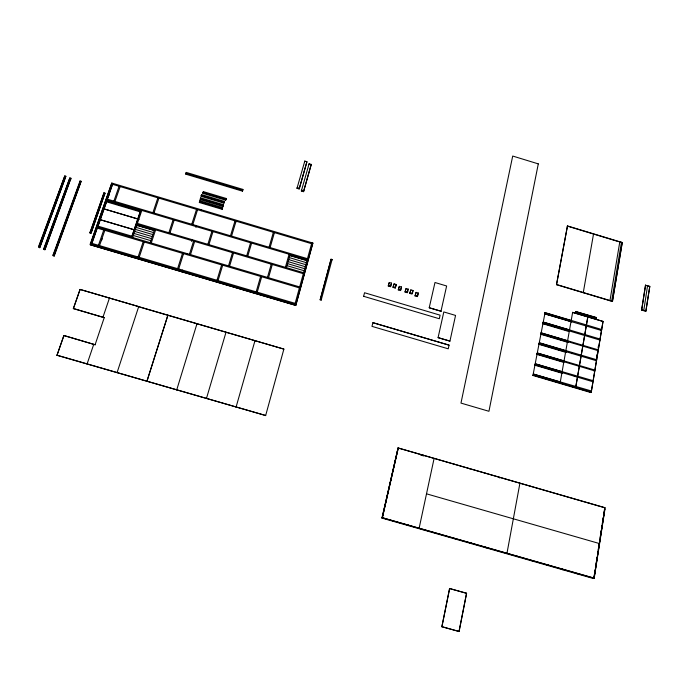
<?xml version="1.0" encoding="UTF-8"?>
<svg xmlns="http://www.w3.org/2000/svg" width="684" height="684" viewBox="0 0 684 684"><rect width="100%" height="100%" fill="white"/><g stroke="black" fill="none" stroke-linecap="round" stroke-linejoin="round"><path stroke-width="1.03" d="M87.065 364.025L93.742 344.351M89.937 232.945L103.891 192.803L104.968 193.119L91.023 233.261L89.937 232.945L103.523 194.615M90.297 243.957L90.288 244.787L295.719 305.406L296.018 304.679L312.896 243.077L111.783 183.055L90.297 243.957L296.018 304.679M91.023 233.261L104.968 193.119M63.869 335.511L95.102 344.745L63.869 335.511L56.986 355.321L265.683 415.513L56.977 355.158M97.778 226.874L97.795 226.079L131.901 236.185M103.891 192.803L103.865 193.632L104.934 193.948M102.933 317.265L109.406 298.215M73.359 308.458L104.276 317.658L73.359 308.638L80.028 289.426L283.877 349.105L265.623 415.658M111.783 183.055L90.288 244.787L295.736 305.363M112.484 185.142L112.518 184.304L311.588 243.701M117.05 372.694L138.707 306.612L80.028 289.426M136.689 226.139L136.749 225.387L154.199 230.559M154.422 230.354L154.516 229.567L150.172 242.692M146.889 381.321L167.837 315.315M146.949 381.339L167.922 315.162M646.012 310.254L649.8 286.339L645.448 285.254L641.643 310.023L645.858 311.288L649.8 286.339M641.643 310.023L645.628 285.083M594.439 574.124L593.789 578.331L592.831 577.903M594.772 572.029L595.097 569.926M595.422 567.831L595.747 565.728M596.072 563.633L596.405 561.53M596.73 559.426L597.055 557.332M597.542 554.177L597.876 552.082M598.201 549.979L598.526 547.884M598.851 545.781L599.175 543.686M599.509 541.583L599.834 539.479M600.159 537.385L601.304 530.032M601.629 527.937L601.954 525.834M602.279 523.73L602.613 521.635M602.937 519.532L603.262 517.437M603.587 515.334L604.571 509.033M593.994 578.228L604.776 508.887L594.037 578.211L382.279 517.728L381.928 518.087L593.396 578.519L594.216 578.125L605.16 507.733L398.233 447.986M242.923 189.417L242.435 191.152L185.834 174.181L185.971 173.334L186.27 172.419L242.923 189.417L242.717 190.237M186.27 172.419L185.834 174.181M612.428 301.473L622.243 242.521L567.472 225.917L556.502 284.698L612.428 301.473L622.243 242.521M572.568 312.408L603.023 321.403L591.284 392L590.685 392.513L532.939 375.473L545.08 312.605L601.638 329.483L601.475 330.492L544.729 313.794L544.917 312.793L570.157 320.326M590.685 392.513L591.164 391.539M594.302 370.745L594.199 371.395L594.755 370.899L537.367 353.902L536.872 354.415L563.488 362.298M596.73 356.176L597.064 354.15M597.406 352.123L597.739 350.088M598.081 348.062L598.414 346.027M601.082 330.013L600.979 330.646L601.347 330.295M603.023 321.403L591.241 392.035L533.434 374.977L532.939 375.473M595.79 318.607L596.149 317.427L575.962 311.63L575.783 312.631L595.79 318.607L596.149 317.427M575.783 312.631L576.142 311.442M572.645 312.323L560.145 382.809M191.477 241.315L191.922 239.588M556.502 284.698L567.472 225.917M199.36 202.507L199.805 200.771L222.659 207.594L222.48 208.398L222.189 209.33L199.36 202.507L199.805 200.771M223.506 204.687L223.035 206.423L200.224 199.608L200.378 198.796L200.677 197.864L223.506 204.687L223.326 205.491M200.677 197.864L200.224 199.608M224.395 201.412L223.924 203.148L201.147 196.334L201.293 195.513L201.592 194.589L224.395 201.412L224.207 202.216M201.592 194.589L201.147 196.334M533.46 374.097L533.264 375.14L591.053 392.197L591.421 390.983L533.46 374.097L559.811 381.869M535.298 364.23L534.974 364.563L592.951 381.74L593.131 380.697L535.375 363.837L535.179 364.88L562.282 372.891M594.738 370.035L537.393 353.038L537.196 354.073L563.838 361.964M598.098 349.815L541.155 332.886L540.967 333.903L568.43 342.068M543.13 322.318L542.942 323.327L569.473 330.996L569.652 329.979L543.301 322.13L600.056 339.042L599.885 340.051L543.113 323.147L542.617 323.686L568.943 331.526M533.434 374.977L533.631 373.926M535.546 363.666L534.854 365.213L562.111 373.267M537.367 353.902L537.564 352.867M539.257 343.778L539.454 342.752L596.619 359.716L596.448 360.75L539.257 343.778L538.761 344.3L566.301 352.474M568.088 342.419L540.642 334.254L541.326 332.706M543.113 323.147L543.301 322.13M544.891 313.614L545.08 312.605M195.906 227.344L196.359 225.609M202.917 193.367L203.362 191.623L226.139 198.445L225.951 199.249L225.669 200.181L202.917 193.367L203.362 191.623M201.224 210.595L201.378 209.791L201.079 210.732M458.981 631.563L466.582 593.225L459.118 631.494L441.873 626.758L449.55 588.522L466.582 593.225M441.873 626.758L449.679 588.437M199.908 277.088L200.361 275.378M176.703 389.948L196.949 323.84M449.063 345.146L448.242 348.823L371.976 326.362L372.917 322.651L449.063 345.146L372.891 322.694M449.927 341.162L455.553 315.427L443.805 311.938L438.076 337.657L449.961 341.119L438.102 337.622M440.975 311.263L446.635 285.989L434.981 282.509L429.219 307.766L441.009 311.22L429.219 307.766M222.189 209.33L222.659 207.594M223.035 206.423L223.215 205.619L200.378 198.796M223.924 203.148L224.104 202.344L201.293 195.513M225.669 200.181L226.139 198.445M381.928 518.087L398.148 447.96L382.279 517.728M398.336 447.858L382.399 517.728L594.216 578.125M415.034 295.924L416.12 292.384L418.3 293.034L417.633 295.916L417.223 296.574L415.034 295.924L416.12 292.384M417.223 296.574L418.3 293.034M409.784 293.41L410.862 289.871L413.05 290.529L412.375 293.402L411.973 294.06L409.784 293.41L410.862 289.871M412.196 293.103L413.05 290.529M405.031 292.034L406.108 288.494L408.297 289.152L407.613 292.025L407.211 292.684L405.031 292.034L406.108 288.494M407.211 292.684L407.664 290.768M400.465 290.555L401.542 287.015L399.353 286.365L398.276 289.905L400.465 290.555L400.927 288.639M395.215 288.049L396.293 284.51L394.104 283.851L393.719 284.518L393.026 287.391L395.215 288.049L396.293 284.51M398.276 289.905L399.353 286.365M390.453 286.664L391.53 283.125L389.341 282.475L388.957 283.142L388.264 286.015L390.453 286.664L391.53 283.125M393.026 287.391L394.104 283.851M388.264 286.015L389.341 282.475M216.888 282.099L217.358 280.397M242.435 191.152L242.64 190.34L185.971 173.334M363.623 296.352L364.538 292.743L440.103 315.17L439.308 318.744L363.649 296.309M235.877 221.958L236.074 221.171L231.543 236.117M321.189 300.096L332.091 259.518L331.047 259.202L320.129 299.78L321.189 300.096L321.506 299.404L320.437 299.088L320.129 299.78M320.437 299.088L331.047 259.202M295.719 305.406L312.597 243.829M285.048 300.379L284.51 302.054M233.834 287.1L234.321 285.399M285.373 267.367L289.067 254.26M286.434 267.683L290.119 254.568L289.845 255.312M301.345 191.016L309.117 163.75L311.254 164.399L303.773 190.896L303.508 191.674L301.345 191.016L301.61 190.246L303.773 190.896M303.508 191.674L311.254 164.399M296.993 188.322L304.799 161.082L306.936 161.732L299.412 188.203L299.156 188.972L296.993 188.322L297.249 187.544L299.412 188.203M268.171 295.394L267.649 297.078M299.156 188.972L306.936 161.732M267.444 277.439L271.24 264.204M268.513 277.755L272.3 264.52M206.431 398.541L225.985 332.339M256.158 291.88L260.621 276.43M269.051 247.283L273.378 232.303M257.227 292.196L261.69 276.746M270.103 247.591L274.429 232.62M251.259 290.401L250.754 292.094M246.685 255.884L250.558 242.803M247.745 256.201L251.618 243.119M228.507 265.905L232.483 252.704M229.576 266.221L233.543 253.02M218.034 280.628L222.71 265.212M216.956 280.312L221.642 264.896M230.482 235.8L235.022 220.855M208.919 244.675L212.972 231.619M207.85 244.359L211.912 231.303M190.485 254.653L194.641 241.469M182.26 270.035L181.824 271.745L182.132 270.77M187.134 254.679L187.442 253.713M189.408 254.337L193.572 241.153M177.601 268.692L182.5 253.311M191.768 224.284L196.522 209.372M178.678 269.009L183.577 253.627M192.828 224.6L197.573 209.689M168.862 232.782L173.103 219.752M169.931 233.099L174.172 220.068M151.241 243.034L155.593 229.884M138.091 257.03L143.213 241.674M152.908 212.715L157.867 197.838M139.177 257.355L144.29 241.999M153.968 213.032L158.927 198.155M304.525 161.877L304.799 161.082M136.646 226.242L137.33 224.249M95.102 344.745L104.284 317.487M131.576 237.143L140.733 210.125M132.525 234.928L140.323 211.929M132.653 237.502L141.802 210.441M308.843 164.545L309.117 163.75M99.513 245.642L104.857 230.32M114.963 201.429L120.136 186.578M101.497 240.657L102.164 238.75M56.986 355.321L63.877 335.682M73.359 308.638L80.037 289.614M98.428 245.325L103.771 230.004M113.895 201.105L119.076 186.262M112.843 183.372L91.374 245.06L91.716 244.085M112.518 184.347L107.302 199.147L307.484 258.68M97.701 227.105L106.832 201.173M108.311 196.975L109.013 195M254.935 340.82L236.074 407.117M289.571 256.295L289.828 255.585L306.928 260.672M53.078 254.952L80.054 180.978L81.131 181.303L54.224 256.047L53.121 255.722L53.078 254.952L54.181 255.277L54.224 256.047M53.121 255.722L79.695 182.825M54.181 255.277L81.131 181.303M44.913 249.754L70.914 178.25L69.836 177.934L43.759 248.651L43.819 249.429L44.913 249.754L70.914 178.25M39.74 247.702L65.861 176.25L64.792 175.925L38.578 246.599L38.646 247.377L39.74 247.702L65.861 176.25M43.819 249.429L69.836 177.934M39.014 246.385L64.792 175.925M311.553 243.513L311.844 242.76L294.676 305.047M312.579 243.872L312.896 243.077M283.877 349.105L139.698 307.082M332.091 259.518L331.766 260.253L330.723 259.937M401.149 287.682L401.542 287.015M407.895 289.811L408.297 289.152M593.515 234.048L583.255 292.726M423.276 455.279L424.431 455.612M540.762 333.621L546.174 334.784M539.454 342.752L539.086 343.958L565.659 351.841M434.109 458.374L419.13 528.228M536.991 353.765L541.42 354.645M383.459 518.062L382.159 517.848L397.994 448.14L398.712 448.345M609.948 300.729L619.815 241.777L621.465 242.281L611.633 301.242M392.488 520.644L393.539 521.105M454.74 464.385L453.595 464.59M571.978 352.636L571.798 353.662M426.508 493.822L599.423 543.549M647.534 285.878L643.747 310.656M468.72 468.429L469.865 468.762M408.04 525.09L409.092 525.543M597.559 351.183L598.124 350.67L541.138 333.724M574.509 375.413L574.329 376.457M484.503 473.533L484.965 473.131M423.576 529.527L424.61 529.98M499.559 477.894L500.038 477.5M439.077 533.956L440.111 534.409M519.917 483.212L506.964 553.33M454.561 538.385L455.587 538.83M455.296 539.052L455.732 538.718M529.613 486.589L530.117 486.204M470.019 542.805L471.037 543.25M470.737 543.464L471.19 543.139M545.131 490.548L544.242 490.471M485.452 547.217L486.461 547.653M486.153 547.867L486.623 547.551M500.868 551.62L501.868 552.056M501.543 552.27L502.03 551.954M588.89 503.219L590.018 503.544M516.249 556.015L517.249 556.451M516.907 556.656L517.42 556.349M531.613 560.401L532.605 560.837M532.255 561.042L532.776 560.735M546.961 564.787L547.935 565.223M547.576 565.42L548.115 565.121M562.274 569.165L563.24 569.601M562.872 569.789L563.436 569.498M577.57 573.534L578.527 573.97M578.142 574.158L578.724 573.867M442.001 626.681L459.118 631.494M449.55 588.522L466.445 593.31M398.114 447.994L604.981 507.836M453.877 464.316L454.595 464.521M498.73 477.304L499.876 477.629M397.755 448.422L398.473 448.636M420.643 455.048L423.678 455.929M295.223 303.38L91.724 243.307L97.111 228.071L299.455 287.93M546.559 378.38L549.603 379.278M553.655 380.475L556.699 381.373M573.577 386.768L576.612 387.666M38.578 246.599L39.681 246.924M43.759 248.651L44.862 248.976M288.135 261.621L305.278 266.717M287.571 263.639L304.722 268.735M286.998 265.657L304.166 270.753M137.407 223.412L303.628 272.745M540.3 343.231L564.822 350.507M542.275 344.223L547.371 345.736M551.458 346.95L554.519 347.857M303.363 273.711L137.091 224.361L137.014 225.156L155.174 230.542M136.073 227.396L153.532 232.577M135.389 229.414L152.857 234.586M100.249 219.684L134.004 229.687M100.249 219.726L134.004 229.738M134.705 231.431L152.19 236.613M134.021 233.449L151.515 238.631M537.393 353.038L564.018 360.93M545.516 355.86L548.585 356.766M554.733 358.587L559.854 360.1M133.337 235.476L150.848 240.657M97.444 227.071L299.729 286.955M89.946 232.15L91.032 232.474M535.375 363.837L562.47 371.848M555.502 370.198L558.529 371.096M575.962 311.63L595.961 317.607M575.962 312.443L595.978 318.428M572.602 312.366L602.98 321.446M199.506 201.703L222.368 208.535M552.655 315.563L557.699 317.068M559.717 317.675L564.762 319.18M566.779 319.779L569.806 320.685M569.028 320.651L544.797 313.417L544.464 313.785L571.713 321.916M69.853 178.78L70.931 179.105M544.079 323.002L547.115 323.9M562.316 328.431L565.352 329.337M566.019 329.987L569.054 330.894M106.96 200.079L307.219 259.629L306.928 260.365L289.614 255.218M388.64 285.348L390.829 286.006M393.411 286.733L395.6 287.383M398.669 289.238L400.858 289.896M410.186 292.752L412.375 293.402M405.424 291.375L407.613 292.025M289.264 257.594L306.381 262.682M415.444 295.266L417.633 295.916M541.155 332.886L567.592 340.752M559.392 338.708L564.48 340.222M288.699 259.604L305.825 264.699M641.823 309.861L646.038 311.117M556.648 284.527L612.599 301.311M203.071 192.555L225.848 199.369M645.448 285.254L648.928 286.297M567.318 226.105L618.644 241.657M80.054 180.978L80.062 181.824M106.627 201.019L106.601 201.84L140.34 211.878L140.417 211.065L106.627 201.019M587.804 316.906L575.689 387.443L587.847 316.863M538.299 163.878L488.949 411.289L460.973 403.098L512.709 156.046L538.299 163.878M138.861 219.256L104.045 208.911L138.861 219.308"/></g></svg>
